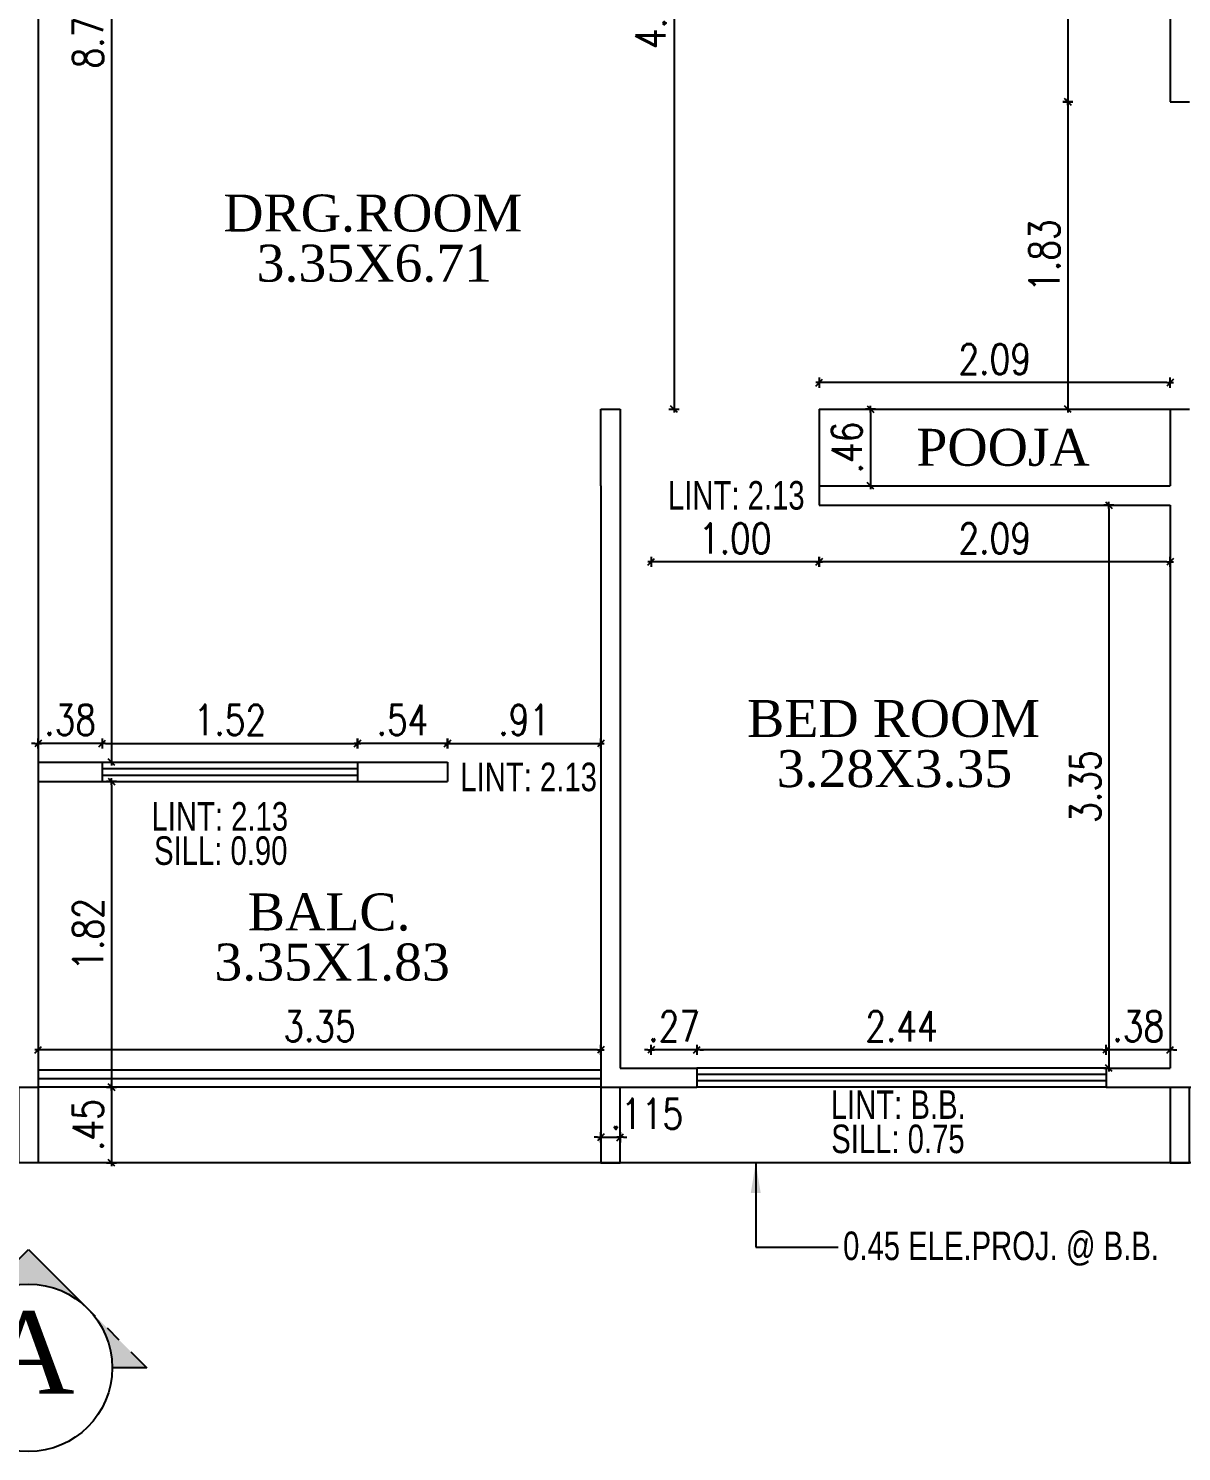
# Model space of a CAD drawing. Header units: inches. Extents: x 14235 to 14499, y 0 to 2549.
# Drawn here: x 14485.24 to 14492.11, y 2351.81 to 2360.29 of the extents above; entities that cross this region are included whole.
import ezdxf
from ezdxf.enums import TextEntityAlignment as Align

# ---------------------------------------------------------------- set-up
doc = ezdxf.new("R2010")
doc.units = ezdxf.units.IN
doc.header["$LTSCALE"] = 0.25
doc.header["$MEASUREMENT"] = 0
doc.header["$PDMODE"] = 35
doc.linetypes.add('CENTER2', pattern=[1.125, 0.75, -0.125, 0.125, -0.125])
doc.linetypes.add('HIDDEN', pattern=[0.375, 0.25, -0.125])
for name, color, linetype in [('edges', 1, 'Continuous'), ('edges bak', 7, 'Continuous'), ('SECLINE', 7, 'HIDDEN'), ('steel', 251, 'Continuous'), ('text-large', 7, 'Continuous'), ('wall', 7, 'Continuous'), ('windows', 106, 'Continuous'), ('WORK TEX', 6, 'Continuous'), ('WORKING DIM', 7, 'Continuous')]:
    doc.layers.add(name, color=color, linetype=linetype)
doc.styles.add('ARIAL', font='TIMES_0.TTF')
doc.styles.add('ARL', font='swisscl_0.ttf')
doc.styles.add('romans', font='romans.shx', dxfattribs={"width": 0.8})
doc.dimstyles.new('121', dxfattribs={"dimscale": 0.1, "dimtxt": 1.8, "dimasz": 0.2, "dimexe": 0.03125, "dimexo": 0.25, "dimgap": 0.5, "dimtad": 1, "dimzin": 4, "dimdsep": 46, "dimtxsty": 'romans', "dimblk1": 'MINITICK', "dimblk2": 'MINITICK', "dimsah": 1, "dimcen": 1, "dimse1": 1, "dimse2": 1, "dimclrd": 252, "dimclre": 256, "dimclrt": 7, "dimadec": 3, "dimazin": 0, "dimtfac": 0.8, "dimtix": 1, "dimtmove": 2, "dimatfit": 3, "dimfxl": 0, "dimtolj": 1, "dimtzin": 3, "dimarcsym": 0})
doc.dimstyles.new('DFSGSG', dxfattribs={"dimtxt": 0.17, "dimasz": 0.18, "dimexe": 0.18, "dimexo": 0.0625, "dimgap": 0.09, "dimtad": 1, "dimzin": 0, "dimdsep": 46, "dimtxsty": 'ARIAL', "dimcen": 0.09, "dimse1": 1, "dimse2": 1, "dimaunit": 1, "dimadec": 0, "dimazin": 0, "dimtfac": 1, "dimtix": 1, "dimtofl": 0, "dimtmove": 0, "dimatfit": 3, "dimfxl": 0, "dimtolj": 1, "dimtzin": 0, "dimarcsym": 0})

# ---------------------------------------------------------------- blocks, each defined once
blk = doc.blocks.new('MINITICK')
at = {"color": 7}
for p, q in [((1, 1), (-1, -1)), ((-1, 0), (1, 0)), ((0, -1.5), (0, 1.5))]:
    blk.add_line(p, q, dxfattribs=at)
blk = doc.blocks.new('*D1624')
at = {"layer": 'Defpoints', "color": 0, "transparency": 16777216}
for p in [(14492.0446, 2363.6217), (14491.4349, 2359.8488), (14492.0446, 2359.8488)]:
    blk.add_point(p, dxfattribs=at)
at = {"layer": 'WORKING DIM', "color": 252, "lineweight": -2, "transparency": 16777216}
blk.add_line((14491.4349, 2363.6017), (14491.4349, 2359.8688), dxfattribs=at)
at = {"layer": 'WORKING DIM', "color": 252, "lineweight": -2, "transparency": 16777216, "xscale": 0.02, "yscale": 0.02, "zscale": 0.02}
for p, rotation in [((14491.4349, 2363.6217), 90), ((14491.4349, 2359.8488), 270)]:
    blk.add_blockref('MINITICK', p, dxfattribs=dict(at, rotation=rotation))
at = {"layer": 'WORKING DIM', "color": 7, "transparency": 16777216, "insert": (14491.2949, 2361.7352), "char_height": 0.18, "attachment_point": 5, "rotation": 90, "style": 'romans'}
blk.add_mtext('\\A1;3.77', dxfattribs=at)
blk = doc.blocks.new('*D1627')
at = {"layer": 'Defpoints', "color": 0, "transparency": 16777216}
for p in [(14488.7672, 2362.7404), (14488.71, 2358.0195), (14489.0881, 2358.0195)]:
    blk.add_point(p, dxfattribs=at)
at = {"layer": 'WORKING DIM', "color": 252, "lineweight": -2, "transparency": 16777216}
blk.add_line((14489.0881, 2362.7204), (14489.0881, 2358.0395), dxfattribs=at)
at = {"layer": 'WORKING DIM', "color": 252, "lineweight": -2, "transparency": 16777216, "xscale": 0.02, "yscale": 0.02, "zscale": 0.02}
for p, rotation in [((14489.0881, 2362.7404), 90), ((14489.0881, 2358.0195), 270)]:
    blk.add_blockref('MINITICK', p, dxfattribs=dict(at, rotation=rotation))
at = {"layer": 'WORKING DIM', "color": 7, "transparency": 16777216, "insert": (14488.9481, 2360.3799), "char_height": 0.18, "attachment_point": 5, "rotation": 90, "style": 'romans'}
blk.add_mtext('\\A1;4.72', dxfattribs=at)
blk = doc.blocks.new('*D1628')
at = {"layer": 'Defpoints', "color": 0, "transparency": 16777216}
for p in [(14485.2992, 2356.0282), (14485.2992, 2355.916), (14485.682, 2355.916)]:
    blk.add_point(p, dxfattribs=at)
at = {"layer": 'WORKING DIM', "color": 252, "lineweight": -2, "transparency": 16777216}
for p, q in [((14485.2792, 2356.0282), (14485.2592, 2356.0282)), ((14485.682, 2356.0282), (14485.2992, 2356.0282)), ((14485.702, 2356.0282), (14485.722, 2356.0282))]:
    blk.add_line(p, q, dxfattribs=at)
at = {"layer": 'WORKING DIM', "color": 252, "lineweight": -2, "transparency": 16777216, "xscale": 0.02, "yscale": 0.02, "zscale": 0.02}
blk.add_blockref('MINITICK', (14485.2992, 2356.0282), dxfattribs=at)
at = {"layer": 'WORKING DIM', "color": 252, "lineweight": -2, "transparency": 16777216, "xscale": 0.02, "yscale": 0.02, "zscale": 0.02, "rotation": 180}
blk.add_blockref('MINITICK', (14485.682, 2356.0282), dxfattribs=at)
at = {"layer": 'WORKING DIM', "color": 7, "transparency": 16777216, "insert": (14485.4906, 2356.1682), "char_height": 0.18, "attachment_point": 5, "style": 'romans'}
blk.add_mtext('\\A1;.38', dxfattribs=at)
blk = doc.blocks.new('*D1629')
at = {"layer": 'Defpoints', "color": 0, "transparency": 16777216}
for p in [(14487.2026, 2356.0282), (14485.682, 2355.916), (14487.2026, 2355.916)]:
    blk.add_point(p, dxfattribs=at)
at = {"layer": 'WORKING DIM', "color": 252, "lineweight": -2, "transparency": 16777216}
blk.add_line((14485.702, 2356.0282), (14487.1826, 2356.0282), dxfattribs=at)
at = {"layer": 'WORKING DIM', "color": 252, "lineweight": -2, "transparency": 16777216, "xscale": 0.02, "yscale": 0.02, "zscale": 0.02, "rotation": 180}
blk.add_blockref('MINITICK', (14485.682, 2356.0282), dxfattribs=at)
at = {"layer": 'WORKING DIM', "color": 252, "lineweight": -2, "transparency": 16777216, "xscale": 0.02, "yscale": 0.02, "zscale": 0.02}
blk.add_blockref('MINITICK', (14487.2026, 2356.0282), dxfattribs=at)
at = {"layer": 'WORKING DIM', "color": 7, "transparency": 16777216, "insert": (14486.4423, 2356.1682), "char_height": 0.18, "attachment_point": 5, "style": 'romans'}
blk.add_mtext('\\A1;1.52', dxfattribs=at)
blk = doc.blocks.new('*D1630')
at = {"layer": 'Defpoints', "color": 0, "transparency": 16777216}
for p in [(14487.2026, 2356.0282), (14487.2026, 2355.916), (14487.7382, 2355.916)]:
    blk.add_point(p, dxfattribs=at)
at = {"layer": 'WORKING DIM', "color": 252, "lineweight": -2, "transparency": 16777216}
blk.add_line((14487.7182, 2356.0282), (14487.2226, 2356.0282), dxfattribs=at)
at = {"layer": 'WORKING DIM', "color": 252, "lineweight": -2, "transparency": 16777216, "xscale": 0.02, "yscale": 0.02, "zscale": 0.02, "rotation": 180}
blk.add_blockref('MINITICK', (14487.2026, 2356.0282), dxfattribs=at)
at = {"layer": 'WORKING DIM', "color": 252, "lineweight": -2, "transparency": 16777216, "xscale": 0.02, "yscale": 0.02, "zscale": 0.02}
blk.add_blockref('MINITICK', (14487.7382, 2356.0282), dxfattribs=at)
at = {"layer": 'WORKING DIM', "color": 7, "transparency": 16777216, "insert": (14487.4704, 2356.1682), "char_height": 0.18, "attachment_point": 5, "style": 'romans'}
blk.add_mtext('\\A1;.54', dxfattribs=at)
blk = doc.blocks.new('*D1631')
at = {"layer": 'Defpoints', "color": 0, "transparency": 16777216}
for p in [(14488.6528, 2356.0282), (14487.7382, 2355.8017), (14488.6528, 2355.8017)]:
    blk.add_point(p, dxfattribs=at)
at = {"layer": 'WORKING DIM', "color": 252, "lineweight": -2, "transparency": 16777216}
blk.add_line((14487.7582, 2356.0282), (14488.6328, 2356.0282), dxfattribs=at)
at = {"layer": 'WORKING DIM', "color": 252, "lineweight": -2, "transparency": 16777216, "xscale": 0.02, "yscale": 0.02, "zscale": 0.02, "rotation": 180}
blk.add_blockref('MINITICK', (14487.7382, 2356.0282), dxfattribs=at)
at = {"layer": 'WORKING DIM', "color": 252, "lineweight": -2, "transparency": 16777216, "xscale": 0.02, "yscale": 0.02, "zscale": 0.02}
blk.add_blockref('MINITICK', (14488.6528, 2356.0282), dxfattribs=at)
at = {"layer": 'WORKING DIM', "color": 7, "transparency": 16777216, "insert": (14488.1955, 2356.1682), "char_height": 0.18, "attachment_point": 5, "style": 'romans'}
blk.add_mtext('\\A1;.91', dxfattribs=at)
blk = doc.blocks.new('*D1632')
at = {"layer": 'Defpoints', "color": 0, "transparency": 16777216}
for p in [(14486.0771, 2355.8017), (14485.7368, 2353.9799), (14485.9991, 2353.9799)]:
    blk.add_point(p, dxfattribs=at)
at = {"layer": 'WORKING DIM', "color": 252, "lineweight": -2, "transparency": 16777216}
blk.add_line((14485.7368, 2355.7817), (14485.7368, 2353.9999), dxfattribs=at)
at = {"layer": 'WORKING DIM', "color": 252, "lineweight": -2, "transparency": 16777216, "xscale": 0.02, "yscale": 0.02, "zscale": 0.02}
for p, rotation in [((14485.7368, 2355.8017), 90), ((14485.7368, 2353.9799), 270)]:
    blk.add_blockref('MINITICK', p, dxfattribs=dict(at, rotation=rotation))
at = {"layer": 'WORKING DIM', "color": 7, "transparency": 16777216, "insert": (14485.5968, 2354.8908), "char_height": 0.18, "attachment_point": 5, "rotation": 90, "style": 'romans'}
blk.add_mtext('\\A1;1.82', dxfattribs=at)
blk = doc.blocks.new('*D1633')
at = {"layer": 'Defpoints', "color": 0, "transparency": 16777216}
for p in [(14485.2992, 2354.407), (14488.6528, 2354.2887), (14485.2992, 2354.2036)]:
    blk.add_point(p, dxfattribs=at)
at = {"layer": 'WORKING DIM', "color": 252, "lineweight": -2, "transparency": 16777216}
blk.add_line((14488.6328, 2354.2036), (14485.3192, 2354.2036), dxfattribs=at)
at = {"layer": 'WORKING DIM', "color": 252, "lineweight": -2, "transparency": 16777216, "xscale": 0.02, "yscale": 0.02, "zscale": 0.02, "rotation": 180}
blk.add_blockref('MINITICK', (14485.2992, 2354.2036), dxfattribs=at)
at = {"layer": 'WORKING DIM', "color": 252, "lineweight": -2, "transparency": 16777216, "xscale": 0.02, "yscale": 0.02, "zscale": 0.02}
blk.add_blockref('MINITICK', (14488.6528, 2354.2036), dxfattribs=at)
at = {"layer": 'WORKING DIM', "color": 7, "transparency": 16777216, "insert": (14486.976, 2354.3436), "char_height": 0.18, "attachment_point": 5, "style": 'romans'}
blk.add_mtext('\\A1;3.35', dxfattribs=at)
blk = doc.blocks.new('*D1634')
at = {"layer": 'Defpoints', "color": 0, "transparency": 16777216}
for p in [(14490.1292, 2358.0195), (14490.1292, 2357.5622), (14490.258, 2357.5622)]:
    blk.add_point(p, dxfattribs=at)
at = {"layer": 'WORKING DIM', "color": 252, "lineweight": -2, "transparency": 16777216}
blk.add_line((14490.258, 2357.9995), (14490.258, 2357.5822), dxfattribs=at)
at = {"layer": 'WORKING DIM', "color": 252, "lineweight": -2, "transparency": 16777216, "xscale": 0.02, "yscale": 0.02, "zscale": 0.02}
for p, rotation in [((14490.258, 2358.0195), 90), ((14490.258, 2357.5622), 270)]:
    blk.add_blockref('MINITICK', p, dxfattribs=dict(at, rotation=rotation))
at = {"layer": 'WORKING DIM', "color": 7, "transparency": 16777216, "insert": (14490.118, 2357.7909), "char_height": 0.18, "attachment_point": 5, "rotation": 90, "style": 'romans'}
blk.add_mtext('\\A1;.46', dxfattribs=at)
blk = doc.blocks.new('*D1635')
at = {"layer": 'Defpoints', "color": 0, "transparency": 16777216}
for p in [(14489.9528, 2358.1769), (14489.9528, 2357.7909), (14492.0446, 2357.7909)]:
    blk.add_point(p, dxfattribs=at)
at = {"layer": 'WORKING DIM', "color": 252, "lineweight": -2, "transparency": 16777216}
blk.add_line((14492.0246, 2358.1769), (14489.9728, 2358.1769), dxfattribs=at)
at = {"layer": 'WORKING DIM', "color": 252, "lineweight": -2, "transparency": 16777216, "xscale": 0.02, "yscale": 0.02, "zscale": 0.02, "rotation": 180}
blk.add_blockref('MINITICK', (14489.9528, 2358.1769), dxfattribs=at)
at = {"layer": 'WORKING DIM', "color": 252, "lineweight": -2, "transparency": 16777216, "xscale": 0.02, "yscale": 0.02, "zscale": 0.02}
blk.add_blockref('MINITICK', (14492.0446, 2358.1769), dxfattribs=at)
at = {"layer": 'WORKING DIM', "color": 7, "transparency": 16777216, "insert": (14490.9987, 2358.3169), "char_height": 0.18, "attachment_point": 5, "style": 'romans'}
blk.add_mtext('\\A1;2.09', dxfattribs=at)
blk = doc.blocks.new('*D1636')
at = {"layer": 'Defpoints', "color": 0, "transparency": 16777216}
for p in [(14489.9528, 2357.4479), (14492.0446, 2357.4479), (14489.9528, 2357.1093)]:
    blk.add_point(p, dxfattribs=at)
at = {"layer": 'WORKING DIM', "color": 252, "lineweight": -2, "transparency": 16777216}
blk.add_line((14492.0246, 2357.1093), (14489.9728, 2357.1093), dxfattribs=at)
at = {"layer": 'WORKING DIM', "color": 252, "lineweight": -2, "transparency": 16777216, "xscale": 0.02, "yscale": 0.02, "zscale": 0.02, "rotation": 180}
blk.add_blockref('MINITICK', (14489.9528, 2357.1093), dxfattribs=at)
at = {"layer": 'WORKING DIM', "color": 252, "lineweight": -2, "transparency": 16777216, "xscale": 0.02, "yscale": 0.02, "zscale": 0.02}
blk.add_blockref('MINITICK', (14492.0446, 2357.1093), dxfattribs=at)
at = {"layer": 'WORKING DIM', "color": 7, "transparency": 16777216, "insert": (14490.9987, 2357.2493), "char_height": 0.18, "attachment_point": 5, "style": 'romans'}
blk.add_mtext('\\A1;2.09', dxfattribs=at)
blk = doc.blocks.new('*D1637')
at = {"layer": 'Defpoints', "color": 0, "transparency": 16777216}
for p in [(14488.9528, 2357.4479), (14489.9528, 2357.4479), (14488.9528, 2357.1093)]:
    blk.add_point(p, dxfattribs=at)
at = {"layer": 'WORKING DIM', "color": 252, "lineweight": -2, "transparency": 16777216}
blk.add_line((14489.9328, 2357.1093), (14488.9728, 2357.1093), dxfattribs=at)
at = {"layer": 'WORKING DIM', "color": 252, "lineweight": -2, "transparency": 16777216, "xscale": 0.02, "yscale": 0.02, "zscale": 0.02, "rotation": 180}
blk.add_blockref('MINITICK', (14488.9528, 2357.1093), dxfattribs=at)
at = {"layer": 'WORKING DIM', "color": 252, "lineweight": -2, "transparency": 16777216, "xscale": 0.02, "yscale": 0.02, "zscale": 0.02}
blk.add_blockref('MINITICK', (14489.9528, 2357.1093), dxfattribs=at)
at = {"layer": 'WORKING DIM', "color": 7, "transparency": 16777216, "insert": (14489.4528, 2357.2493), "char_height": 0.18, "attachment_point": 5, "style": 'romans'}
blk.add_mtext('\\A1;1.00', dxfattribs=at)
blk = doc.blocks.new('*D1638')
at = {"layer": 'Defpoints', "color": 0, "transparency": 16777216}
for p in [(14491.8003, 2357.4479), (14491.679, 2354.0942), (14491.8003, 2354.0942)]:
    blk.add_point(p, dxfattribs=at)
at = {"layer": 'WORKING DIM', "color": 252, "lineweight": -2, "transparency": 16777216}
blk.add_line((14491.679, 2357.4279), (14491.679, 2354.1142), dxfattribs=at)
at = {"layer": 'WORKING DIM', "color": 252, "lineweight": -2, "transparency": 16777216, "xscale": 0.02, "yscale": 0.02, "zscale": 0.02}
for p, rotation in [((14491.679, 2357.4479), 90), ((14491.679, 2354.0942), 270)]:
    blk.add_blockref('MINITICK', p, dxfattribs=dict(at, rotation=rotation))
at = {"layer": 'WORKING DIM', "color": 7, "transparency": 16777216, "insert": (14491.539, 2355.771), "char_height": 0.18, "attachment_point": 5, "rotation": 90, "style": 'romans'}
blk.add_mtext('\\A1;3.35', dxfattribs=at)
blk = doc.blocks.new('*D1639')
at = {"layer": 'Defpoints', "color": 0, "transparency": 16777216}
for p in [(14491.6635, 2354.2036), (14491.6635, 2354.0942), (14492.0446, 2354.0942)]:
    blk.add_point(p, dxfattribs=at)
at = {"layer": 'WORKING DIM', "color": 252, "lineweight": -2, "transparency": 16777216}
for p, q in [((14491.6435, 2354.2036), (14491.6235, 2354.2036)), ((14492.0446, 2354.2036), (14491.6635, 2354.2036)), ((14492.0646, 2354.2036), (14492.0846, 2354.2036))]:
    blk.add_line(p, q, dxfattribs=at)
at = {"layer": 'WORKING DIM', "color": 252, "lineweight": -2, "transparency": 16777216, "xscale": 0.02, "yscale": 0.02, "zscale": 0.02}
blk.add_blockref('MINITICK', (14491.6635, 2354.2036), dxfattribs=at)
at = {"layer": 'WORKING DIM', "color": 252, "lineweight": -2, "transparency": 16777216, "xscale": 0.02, "yscale": 0.02, "zscale": 0.02, "rotation": 180}
blk.add_blockref('MINITICK', (14492.0446, 2354.2036), dxfattribs=at)
at = {"layer": 'WORKING DIM', "color": 7, "transparency": 16777216, "insert": (14491.8541, 2354.3436), "char_height": 0.18, "attachment_point": 5, "style": 'romans'}
blk.add_mtext('\\A1;.38', dxfattribs=at)
blk = doc.blocks.new('*D1640')
at = {"layer": 'Defpoints', "color": 0, "transparency": 16777216}
for p in [(14489.2245, 2354.2036), (14489.2245, 2354.0942), (14491.6635, 2354.0942)]:
    blk.add_point(p, dxfattribs=at)
at = {"layer": 'WORKING DIM', "color": 252, "lineweight": -2, "transparency": 16777216}
blk.add_line((14491.6435, 2354.2036), (14489.2445, 2354.2036), dxfattribs=at)
at = {"layer": 'WORKING DIM', "color": 252, "lineweight": -2, "transparency": 16777216, "xscale": 0.02, "yscale": 0.02, "zscale": 0.02, "rotation": 180}
blk.add_blockref('MINITICK', (14489.2245, 2354.2036), dxfattribs=at)
at = {"layer": 'WORKING DIM', "color": 252, "lineweight": -2, "transparency": 16777216, "xscale": 0.02, "yscale": 0.02, "zscale": 0.02}
blk.add_blockref('MINITICK', (14491.6635, 2354.2036), dxfattribs=at)
at = {"layer": 'WORKING DIM', "color": 7, "transparency": 16777216, "insert": (14490.444, 2354.3436), "char_height": 0.18, "attachment_point": 5, "style": 'romans'}
blk.add_mtext('\\A1;2.44', dxfattribs=at)
blk = doc.blocks.new('*D1641')
at = {"layer": 'Defpoints', "color": 0, "transparency": 16777216}
for p in [(14488.9528, 2354.2036), (14488.9528, 2353.9799), (14489.2245, 2353.9799)]:
    blk.add_point(p, dxfattribs=at)
at = {"layer": 'WORKING DIM', "color": 252, "lineweight": -2, "transparency": 16777216}
for p, q in [((14488.9328, 2354.2036), (14488.9128, 2354.2036)), ((14489.2245, 2354.2036), (14488.9528, 2354.2036)), ((14489.2445, 2354.2036), (14489.2645, 2354.2036))]:
    blk.add_line(p, q, dxfattribs=at)
at = {"layer": 'WORKING DIM', "color": 252, "lineweight": -2, "transparency": 16777216, "xscale": 0.02, "yscale": 0.02, "zscale": 0.02}
blk.add_blockref('MINITICK', (14488.9528, 2354.2036), dxfattribs=at)
at = {"layer": 'WORKING DIM', "color": 252, "lineweight": -2, "transparency": 16777216, "xscale": 0.02, "yscale": 0.02, "zscale": 0.02, "rotation": 180}
blk.add_blockref('MINITICK', (14489.2245, 2354.2036), dxfattribs=at)
at = {"layer": 'WORKING DIM', "color": 7, "transparency": 16777216, "insert": (14489.0887, 2354.3436), "char_height": 0.18, "attachment_point": 5, "style": 'romans'}
blk.add_mtext('\\A1;.27', dxfattribs=at)
blk = doc.blocks.new('*D1642')
at = {"layer": 'Defpoints', "color": 0, "transparency": 16777216}
for p in [(14491.8589, 2359.8488), (14491.4349, 2358.0195), (14491.8589, 2358.0195)]:
    blk.add_point(p, dxfattribs=at)
at = {"layer": 'WORKING DIM', "color": 252, "lineweight": -2, "transparency": 16777216}
blk.add_line((14491.4349, 2359.8288), (14491.4349, 2358.0395), dxfattribs=at)
at = {"layer": 'WORKING DIM', "color": 252, "lineweight": -2, "transparency": 16777216, "xscale": 0.02, "yscale": 0.02, "zscale": 0.02}
for p, rotation in [((14491.4349, 2359.8488), 90), ((14491.4349, 2358.0195), 270)]:
    blk.add_blockref('MINITICK', p, dxfattribs=dict(at, rotation=rotation))
at = {"layer": 'WORKING DIM', "color": 7, "transparency": 16777216, "insert": (14491.2949, 2358.9342), "char_height": 0.18, "attachment_point": 5, "rotation": 90, "style": 'romans'}
blk.add_mtext('\\A1;1.83', dxfattribs=at)
blk = doc.blocks.new('*D1977')
at = {"layer": 'Defpoints', "color": 0, "transparency": 16777216}
for p in [(14485.4191, 2364.6125), (14485.4906, 2355.916), (14485.7368, 2355.916)]:
    blk.add_point(p, dxfattribs=at)
at = {"layer": 'WORKING DIM', "color": 252, "lineweight": -2, "transparency": 16777216}
blk.add_line((14485.7368, 2364.5925), (14485.7368, 2355.936), dxfattribs=at)
at = {"layer": 'WORKING DIM', "color": 252, "lineweight": -2, "transparency": 16777216, "xscale": 0.02, "yscale": 0.02, "zscale": 0.02}
for p, rotation in [((14485.7368, 2364.6125), 90), ((14485.7368, 2355.916), 270)]:
    blk.add_blockref('MINITICK', p, dxfattribs=dict(at, rotation=rotation))
at = {"layer": 'WORKING DIM', "color": 7, "transparency": 16777216, "insert": (14485.5968, 2360.2643), "char_height": 0.18, "attachment_point": 5, "rotation": 90, "style": 'romans'}
blk.add_mtext('\\A1;8.70', dxfattribs=at)
blk = doc.blocks.new('*D1981')
at = {"layer": 'Defpoints', "color": 0, "transparency": 16777216}
for p in [(14486.0644, 2353.9799), (14485.7368, 2353.5299), (14486.0644, 2353.5299)]:
    blk.add_point(p, dxfattribs=at)
at = {"layer": 'WORKING DIM', "color": 252, "lineweight": -2, "transparency": 16777216}
blk.add_line((14485.7368, 2353.9599), (14485.7368, 2353.5499), dxfattribs=at)
at = {"layer": 'WORKING DIM', "color": 252, "lineweight": -2, "transparency": 16777216, "xscale": 0.02, "yscale": 0.02, "zscale": 0.02}
for p, rotation in [((14485.7368, 2353.9799), 90), ((14485.7368, 2353.5299), 270)]:
    blk.add_blockref('MINITICK', p, dxfattribs=dict(at, rotation=rotation))
at = {"layer": 'WORKING DIM', "color": 7, "transparency": 16777216, "insert": (14485.5968, 2353.7549), "char_height": 0.18, "attachment_point": 5, "rotation": 90, "style": 'romans'}
blk.add_mtext('\\A1;.45', dxfattribs=at)
blk = doc.blocks.new('*D1656')
at = {"layer": 'Defpoints', "color": 0, "transparency": 16777216}
for p in [(14488.7672, 2353.6819), (14488.6528, 2353.6584), (14488.7672, 2353.6584)]:
    blk.add_point(p, dxfattribs=at)
at = {"layer": 'WORKING DIM', "color": 252, "lineweight": -2, "transparency": 16777216}
for p, q in [((14488.6328, 2353.6819), (14488.6128, 2353.6819)), ((14488.6528, 2353.6819), (14488.7672, 2353.6819)), ((14488.7872, 2353.6819), (14488.8072, 2353.6819))]:
    blk.add_line(p, q, dxfattribs=at)
at = {"layer": 'WORKING DIM', "color": 252, "lineweight": -2, "transparency": 16777216, "xscale": 0.02, "yscale": 0.02, "zscale": 0.02}
blk.add_blockref('MINITICK', (14488.6528, 2353.6819), dxfattribs=at)
at = {"layer": 'WORKING DIM', "color": 252, "lineweight": -2, "transparency": 16777216, "xscale": 0.02, "yscale": 0.02, "zscale": 0.02, "rotation": 180}
blk.add_blockref('MINITICK', (14488.7672, 2353.6819), dxfattribs=at)
at = {"layer": 'WORKING DIM', "color": 7, "transparency": 16777216, "insert": (14488.9268, 2353.8219), "char_height": 0.18, "attachment_point": 5, "style": 'romans'}
blk.add_mtext('\\A1;.115', dxfattribs=at)

msp = doc.modelspace()

# ---------------------------------------------------------------- hatches: boundary and pattern name
at = {"layer": 'SECLINE'}
h = msp.add_hatch(color=254, dxfattribs=at)
h.paths.add_polyline_path([(14484.5366, 2352.3092), (14484.8893, 2352.6619, 0.198912), (14484.7432, 2352.3092)])
h.paths.add_polyline_path([(14484.8893, 2352.6619), (14485.242, 2353.0147), (14485.5947, 2352.6619, 0.198912), (14485.242, 2352.808, 0.198912)])
h.paths.add_polyline_path([(14485.7408, 2352.3092, 0.198912), (14485.5947, 2352.6619), (14485.9475, 2352.3092)])

# ---------------------------------------------------------------- linework, layer by layer
for p, q in [((14485.2992, 2355.8017), (14485.682, 2355.8017)), ((14487.2026, 2355.8017), (14487.7382, 2355.8017))]:
    msp.add_line(p, q)
at = {"layer": 'edges', "ltscale": 0.4}
msp.add_line((14496.1605, 2353.5299), (14474.3236, 2353.5299), dxfattribs=at)
for points in [[(14485.2992, 2353.9799), (14485.2992, 2353.5299), (14485.1849, 2353.5299), (14485.1849, 2353.9799)], [(14488.6528, 2353.9799), (14488.6528, 2353.5299), (14488.7672, 2353.5299), (14488.7672, 2353.9799)], [(14492.0446, 2353.9799), (14492.0446, 2353.5299), (14492.1589, 2353.5299), (14492.1589, 2353.9799)]]:
    msp.add_lwpolyline(points, dxfattribs=at)
at = {"layer": 'edges bak'}
for p, q in [((14489.9528, 2358.0195), (14491.1142, 2358.0195)), ((14491.1142, 2358.0195), (14492.0446, 2358.0195))]:
    msp.add_line(p, q, dxfattribs=at)
at = {"layer": 'SECLINE', "linetype": 'CENTER2', "ltscale": 3}
msp.add_lwpolyline([(14484.7432, 2352.3092), (14484.5366, 2352.3092), (14485.242, 2353.0147), (14485.9475, 2352.3092), (14485.7408, 2352.3092)], dxfattribs=at)
at = {"layer": 'SECLINE', "linetype": 'Continuous', "ltscale": 3}
msp.add_circle((14485.242, 2352.3092), 0.4988, dxfattribs=at)
at = {"layer": 'steel'}
for p, q in [((14488.6528, 2354.0815), (14485.2992, 2354.0815)), ((14488.6528, 2354.0307), (14485.2992, 2354.0307)), ((14488.6528, 2353.9799), (14485.2992, 2353.9799))]:
    msp.add_line(p, q, dxfattribs=at)
at = {"layer": 'wall'}
for p, q in [((14485.2992, 2364.6125), (14485.2992, 2353.9799)), ((14492.0446, 2363.6217), (14492.0446, 2359.8488)), ((14492.0446, 2359.8488), (14492.1589, 2359.8488)), ((14488.6528, 2357.5622), (14488.6528, 2358.0195)), ((14488.6528, 2358.0195), (14488.7672, 2358.0195)), ((14488.7672, 2358.0195), (14488.7672, 2354.0942)), ((14489.9528, 2358.0195), (14489.9528, 2357.4479)), ((14492.0446, 2358.0195), (14492.0446, 2357.5622)), ((14492.0446, 2358.0195), (14492.1589, 2358.0195)), ((14488.6528, 2357.5622), (14488.6528, 2353.9799)), ((14489.9528, 2357.5622), (14492.0446, 2357.5622)), ((14489.9528, 2357.4479), (14492.0446, 2357.4479)), ((14492.0446, 2357.4479), (14492.0446, 2354.0942)), ((14485.2992, 2355.916), (14485.682, 2355.916)), ((14485.682, 2355.916), (14485.682, 2355.8017)), ((14487.2026, 2355.916), (14487.2026, 2355.8017)), ((14487.2026, 2355.916), (14487.7382, 2355.916)), ((14487.7382, 2355.916), (14487.7382, 2355.8017)), ((14488.7672, 2354.0942), (14489.2245, 2354.0942)), ((14489.2245, 2354.0942), (14489.2245, 2353.9799)), ((14491.6635, 2354.0942), (14492.0446, 2354.0942)), ((14491.6635, 2354.0942), (14491.6635, 2353.9799)), ((14485.1849, 2353.9799), (14485.2992, 2353.9799)), ((14488.6528, 2353.9799), (14489.2245, 2353.9799)), ((14491.6635, 2353.9799), (14492.9211, 2353.9799))]:
    msp.add_line(p, q, dxfattribs=at)
at = {"layer": 'windows'}
for p, q in [((14485.682, 2355.916), (14487.2026, 2355.916)), ((14485.682, 2355.8779), (14487.2026, 2355.8779)), ((14485.682, 2355.8398), (14487.2026, 2355.8398)), ((14485.682, 2355.8017), (14487.2026, 2355.8017)), ((14491.6635, 2354.0942), (14489.2245, 2354.0942)), ((14491.6635, 2354.0561), (14489.2245, 2354.0561)), ((14491.6635, 2354.018), (14489.2245, 2354.018)), ((14491.6635, 2353.9799), (14489.2245, 2353.9799))]:
    msp.add_line(p, q, dxfattribs=at)

# ---------------------------------------------------------------- texts
at = {"layer": 'SECLINE', "color": 7, "style": 'ARIAL'}
msp.add_text('A', height=0.4903, rotation=359.99913, dxfattribs=at).set_placement((14484.9817, 2352.1549))
at = {"layer": 'text-large', "style": 'ARIAL'}
for s, p in [('DRG.ROOM', (14487.2935, 2359.1873)), ('3.35X6.71', (14487.3025, 2358.8888)), ('POOJA', (14491.0487, 2357.792)), ('BED ROOM', (14490.396, 2356.1766)), ('3.28X3.35', (14490.4016, 2355.8781)), ('BALC.', (14487.0335, 2355.0245)), ('3.35X1.83', (14487.0514, 2354.726))]:
    msp.add_text(s, height=0.22, dxfattribs=at).set_placement(p, align=Align.MIDDLE_CENTER)
at = {"layer": 'WORK TEX', "style": 'ARL'}
for s, p in [('LINT: 2.13', (14489.4591, 2357.5058)), ('LINT: 2.13', (14488.2219, 2355.8286)), ('LINT: 2.13', (14486.3818, 2355.5936)), ('SILL: 0.90', (14486.3877, 2355.3898)), ('LINT: B.B.', (14490.424, 2353.8767)), ('SILL: 0.75', (14490.4221, 2353.6728)), ('0.45 ELE.PROJ. @ B.B.', (14491.0363, 2353.0356))]:
    msp.add_text(s, height=0.17, dxfattribs=at).set_placement(p, align=Align.MIDDLE_CENTER)

# ---------------------------------------------------------------- dimensions: what is measured, and where the dimension line sits
at = {"layer": 'WORKING DIM'}
for base, p1, p2, angle, picture, middle in [((14485.7368, 2355.916), (14485.4191, 2364.6125), (14485.4906, 2355.916), 90, '*D1977', (14485.5968, 2360.2643)), ((14491.4349, 2359.8488), (14492.0446, 2363.6217), (14492.0446, 2359.8488), 90, '*D1624', (14491.2949, 2361.7352)), ((14489.0881, 2358.0195), (14488.7672, 2362.7404), (14488.71, 2358.0195), 90, '*D1627', (14488.9481, 2360.3799)), ((14491.4349, 2358.0195), (14491.8589, 2359.8488), (14491.8589, 2358.0195), 90, '*D1642', (14491.2949, 2358.9342)), ((14489.9528, 2358.1769), (14492.0446, 2357.7909), (14489.9528, 2357.7909), 180, '*D1635', (14490.9987, 2358.3169)), ((14490.258, 2357.5622), (14490.1292, 2358.0195), (14490.1292, 2357.5622), 90, '*D1634', (14490.118, 2357.7909)), ((14488.9528, 2357.1093), (14489.9528, 2357.4479), (14488.9528, 2357.4479), 180, '*D1637', (14489.4528, 2357.2493)), ((14489.9528, 2357.1093), (14492.0446, 2357.4479), (14489.9528, 2357.4479), 180, '*D1636', (14490.9987, 2357.2493)), ((14491.679, 2354.0942), (14491.8003, 2357.4479), (14491.8003, 2354.0942), 90, '*D1638', (14491.539, 2355.771)), ((14485.2992, 2356.0282), (14485.682, 2355.916), (14485.2992, 2355.916), 180, '*D1628', (14485.4906, 2356.1682)), ((14487.2026, 2356.0282), (14485.682, 2355.916), (14487.2026, 2355.916), 180, '*D1629', (14486.4423, 2356.1682)), ((14487.2026, 2356.0282), (14487.7382, 2355.916), (14487.2026, 2355.916), 180, '*D1630', (14487.4704, 2356.1682)), ((14488.6528, 2356.0282), (14487.7382, 2355.8017), (14488.6528, 2355.8017), 180, '*D1631', (14488.1955, 2356.1682)), ((14485.7368, 2353.9799), (14486.0771, 2355.8017), (14485.9991, 2353.9799), 90, '*D1632', (14485.5968, 2354.8908)), ((14485.2992, 2354.2036), (14488.6528, 2354.2887), (14485.2992, 2354.407), 180, '*D1633', (14486.976, 2354.3436)), ((14488.9528, 2354.2036), (14489.2245, 2353.9799), (14488.9528, 2353.9799), 180, '*D1641', (14489.0887, 2354.3436)), ((14489.2245, 2354.2036), (14491.6635, 2354.0942), (14489.2245, 2354.0942), 180, '*D1640', (14490.444, 2354.3436)), ((14491.6635, 2354.2036), (14492.0446, 2354.0942), (14491.6635, 2354.0942), 180, '*D1639', (14491.8541, 2354.3436)), ((14485.7368, 2353.5299), (14486.0644, 2353.9799), (14486.0644, 2353.5299), 90, '*D1981', (14485.5968, 2353.7549))]:
    dim = msp.add_linear_dim(base=base, p1=p1, p2=p2, angle=angle, dimstyle='121', override={"dimfxl": 0.18, "dimfxlon": 1}, dxfattribs=at)
    dim.commit()
    dim.dimension.update_dxf_attribs({"geometry": picture, "text_midpoint": middle})
dim = msp.add_linear_dim(base=(14488.7672, 2353.6819), p1=(14488.6528, 2353.6584), p2=(14488.7672, 2353.6584), text='.115', dimstyle='121', override={"dimfxl": 0.18, "dimfxlon": 1}, dxfattribs=at)
dim.commit()
dim.dimension.update_dxf_attribs({"geometry": '*D1656', "text_midpoint": (14488.9268, 2353.8219), "dimtype": 160})

# ---------------------------------------------------------------- leaders
at = {"layer": 'wall'}
msp.add_leader([(14489.575, 2353.5299), (14489.575, 2353.0277), (14490.0658, 2353.0277)], dimstyle='DFSGSG', override={"dimgap": 0.09, "dimtad": 0, "dimarcsym": 1}, dxfattribs=at)

doc.saveas('drawing.dxf')
